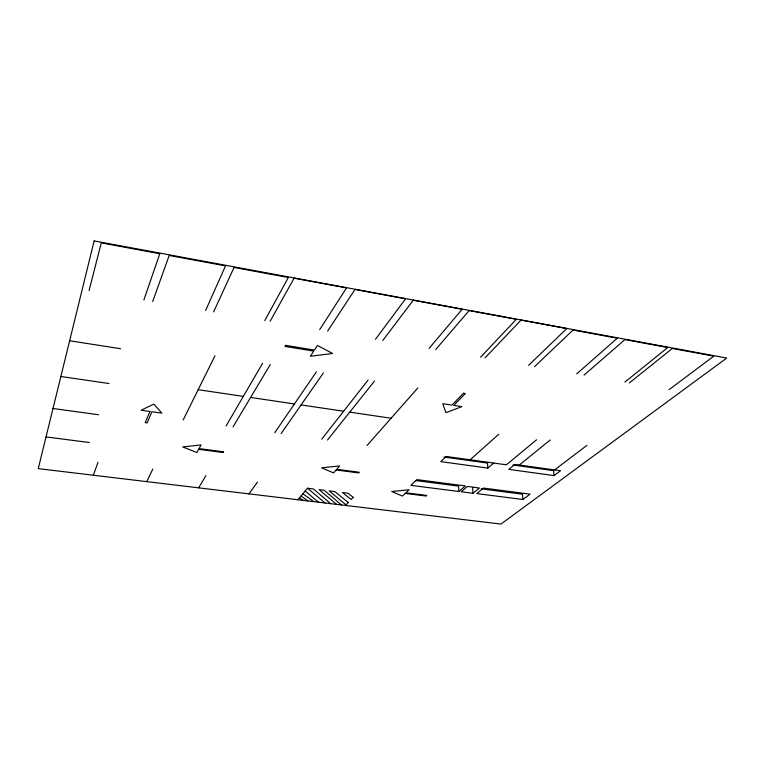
<?xml version="1.0" encoding="UTF-8"?>
<svg xmlns="http://www.w3.org/2000/svg" width="765" height="765" viewBox="0 0 765 765"><rect width="100%" height="100%" fill="white"/><g stroke="black" fill="none" stroke-linecap="round" stroke-linejoin="round"><path stroke-width="1.15" d="M89.065 290.557L101.276 242.907L159.789 253.731L143.887 299.937M152.713 301.448L169.189 255.472L225.512 265.885L205.622 310.494M93.32 475.228L98.016 462.328M213.636 311.871L234.042 267.463L288.329 277.504L264.757 320.611M146.746 481.625L152.799 469.098M183.16 419.995L215.003 355.744M270.169 321.224L294.085 278.202L346.545 287.908L319.665 329.696M226.096 425.942L262.615 363.289M233.029 426.908L270.294 364.503M198.604 487.841L205.928 475.667M327.64 331.054L354.979 289.466L405.584 298.838L375.5 339.249M274.759 432.694L316.414 371.819M281.109 433.573L323.413 372.928M248.969 493.884L257.489 482.036M382.758 340.492L413.243 300.253L462.108 309.29L429.069 348.419M321.692 439.206L368.128 380.014M327.516 440.009L374.534 381.027M297.901 499.746L307.54 488.223L313.354 488.94L330.671 503.666M435.706 349.548L469.098 310.59L516.318 319.321L480.554 357.226M367.009 445.488L417.9 387.903M485.058 357.886L521.061 320.076L566.788 328.539L528.577 365.335M534.534 366.665L573.033 330.05L617.25 338.226L576.705 373.875M470.159 459.794L498.828 434.185M584.049 375.108L624.948 339.612L667.721 347.53L624.909 382.098M458.866 491.503L465.388 485.938L416.896 479.617L410.872 485.345L458.866 491.503L458.541 486.11L415.328 480.497M536.571 439.77L506.382 464.814L446.234 456.476L440.745 461.63L487.85 468.075L493.741 463.064M473 493.272L479.368 488.003L467.444 486.444L461.19 491.761L473 493.272L472.598 487.382M519.32 465.015L550.15 439.999M629.337 382.94L672.339 348.486L713.802 356.155L669.012 389.729M554.568 469.92L586.822 445.44M554.07 475.601L560.535 470.752L514.845 464.393L508.754 469.375L554.07 475.601L553.554 470.647L512.971 465.015M522.897 499.507L530.049 494.142L483.47 488.07L476.767 493.578L522.897 499.507L522.419 494.19L481.118 488.825M46.034 436.93L89.371 442.514M506.277 491.551L508.572 491.857M53.005 408.5L98.628 414.745M443.996 457.04L487.477 463.055L487.85 468.075M60.865 376.495L109.032 383.533M198.173 389.701L243.327 396.385M250.614 397.456L294.429 403.939M301.094 404.924L343.638 411.226M349.739 412.125L391.087 418.245M69.634 340.76L120.631 348.725M299.45 497.891L302.911 500.339M301.018 496.016L307.903 500.941M302.902 493.76L313.841 501.649M305.178 491.053L318.527 502.213M307.54 488.223L325.077 502.997M336.571 504.374L319.148 489.657L324.226 490.279L341.496 504.967M94.133 240.927L38.25 468.629L500.979 524.073L726.75 358.03L94.133 240.927M149.959 411.474L145.197 422.643L147.138 422.902L151.939 411.742L161.874 413.138L153.841 404.092L141.114 410.231L149.959 411.474M198.651 449.323L196.882 452.517L182.72 446.961L201.099 444.924L199.053 448.596L223.657 451.819L223.217 452.536L198.651 449.323M285.565 345.34L284.934 346.382L313.746 351.125L310.37 356.27L332.565 353.478L317.465 345.455L314.425 350.093L285.565 345.34M336.151 469.978L333.626 472.913L321.606 467.836L339.631 465.962L336.724 469.318L359.301 472.263L358.699 472.913L336.151 469.978M348.285 502.481L346.01 504.862L329.208 490.901L334.821 491.589L348.285 502.481M353.201 497.327L351.145 499.478L342.404 492.526L347.932 493.215L353.201 497.327M463.485 393.258L451.952 405.106L442.753 403.681L445.918 412.679L461.85 406.645L453.769 405.393L465.34 393.554L463.485 393.258M405.221 493.415L402.419 496.064L391.737 491.493L409.065 489.791L405.852 492.823L426.832 495.462L426.182 496.055L405.221 493.415"/></g></svg>
